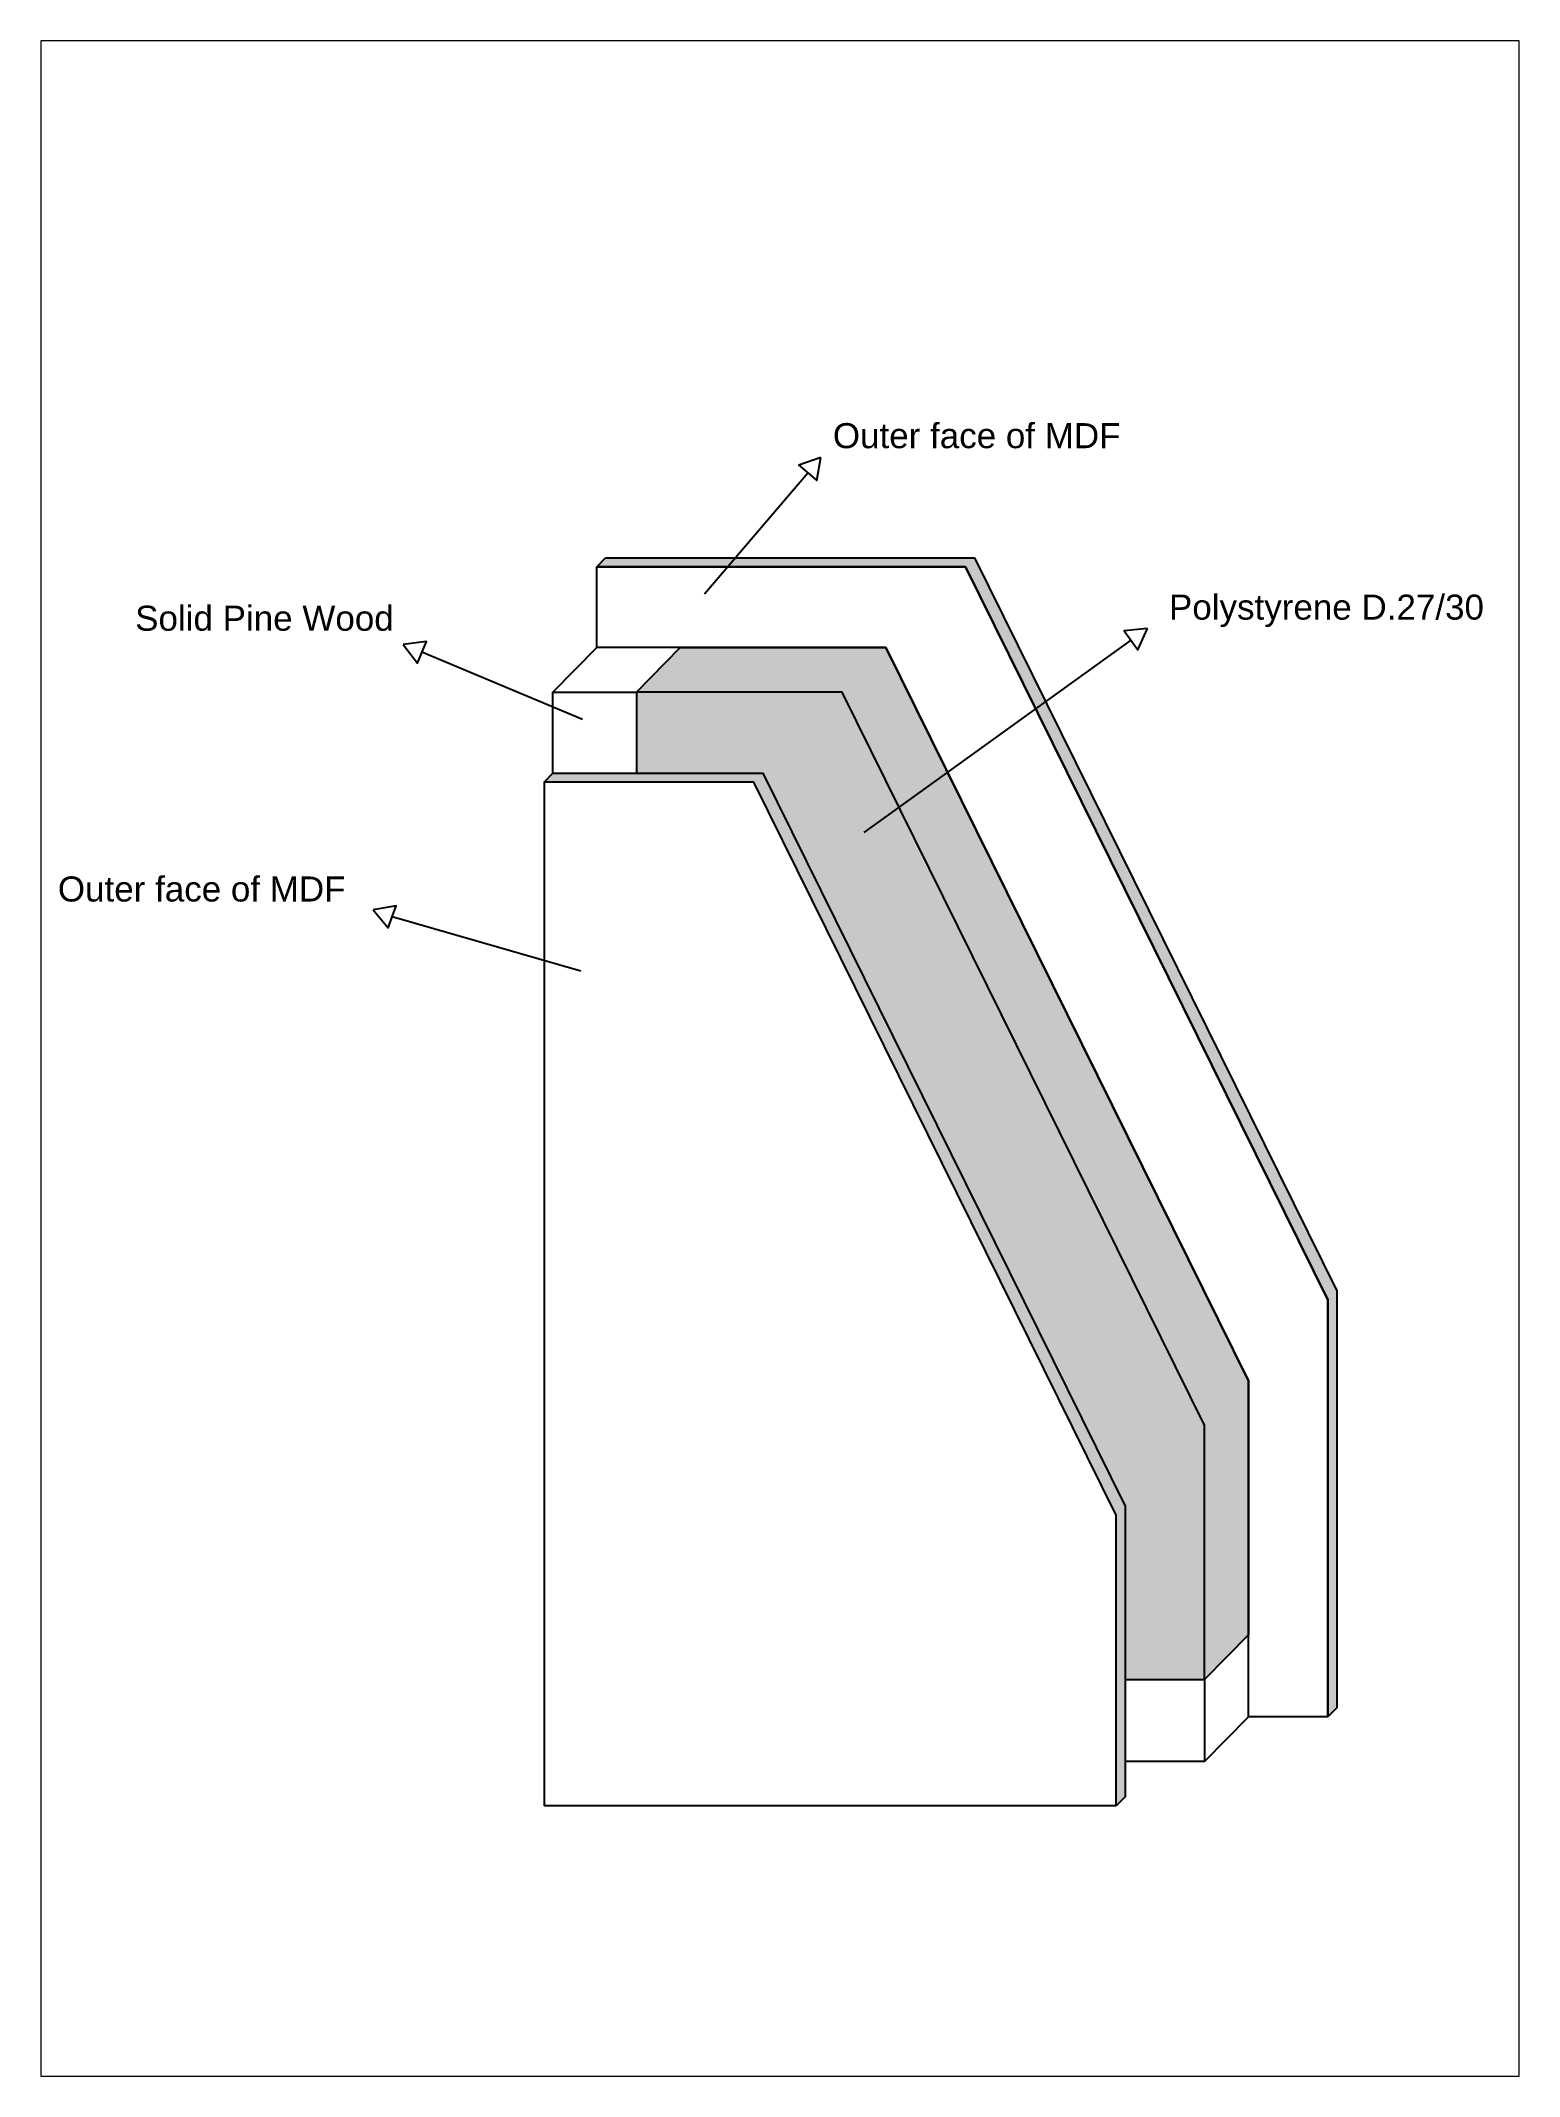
# Paper-space layout 'Presentación1 (3)' of a CAD drawing. Header units: millimetres. Extents: x 9 to 191, y 0 to 251.
# The model-space entities are those that its viewports show. They can reach past a viewport. Long polylines and large blocks are cut down to what shows.
import ezdxf

# ---------------------------------------------------------------- set-up
doc = ezdxf.new("R2010")
doc.units = ezdxf.units.MM
doc.layers.add('Capa1', color=252, linetype='Continuous')
doc.layers.add('Capa3', color=7, linetype='Continuous', plot=False)
doc.styles.get("Standard").update_dxf_attribs({"font": 'txt.shx'})
pattern_1 = [(37.5, (-182.49, 3384.66), (-0.320006, 9.788265), [0, -7.7216, 0, -8.636, 0, -8.255]), (7.5, (-182.49, 3384.66), (8.990466, 14.336502), [0, -4.1656, 0, -6.9596, 0, -2.667]), (327.5, (-188.7385, 3384.66), (15.819847, 0.028744), [0, -2.54, 0, -9.144, 0, -11.938]), (317.5, (-188.739, 3384.66), (15.27113, 4.458586), [0, -1.27, 0, -5.9944, 0, -6.858])]

msp = doc.modelspace()

# ---------------------------------------------------------------- hatches: boundary and pattern name
at = {"layer": 'Capa1'}
for points in [[(5263.084, 5484.776), (5273.734, 5495.612), (5715.508, 5495.612), (5704.858, 5484.776)], [(6139.053, 4106.697), (6139.053, 4606.416), (5704.858, 5484.776), (5715.508, 5495.612), (6149.703, 4617.252), (6149.703, 4117.533)], [(5885.472, 4000), (5885.472, 4348.413), (5451.277, 5226.773), (5200, 5226.773), (5210.65, 5237.609), (5461.927, 5237.609), (5896.122, 4359.249), (5896.122, 4010.836)]]:
    msp.add_hatch(color=256, dxfattribs=at).paths.add_polyline_path(points)
h = msp.add_hatch(dxfattribs=at)
h.set_pattern_fill('AR-SAND', color=256, scale=0.2, style=0)
h.set_pattern_definition(pattern_1)
edge = h.paths.add_edge_path()
edge.add_line((5310.65, 5334.518), (5363.084, 5387.867))
edge.add_line((5363.084, 5387.867), (5609.609, 5387.867))
edge.add_line((5609.609, 5387.867), (6043.805, 4509.507))
edge.add_line((6043.805, 4509.507), (6043.805, 4204.862))
edge.add_line((6043.805, 4204.862), (5991.371, 4151.514))
edge.add_line((5991.371, 4151.514), (5991.371, 4456.158))
edge.add_line((5991.371, 4456.158), (5557.175, 5334.518))
edge.add_line((5557.175, 5334.518), (5310.65, 5334.518))
edge.add_line((5310.65, 5334.518), (5363.084, 5387.867))
h = msp.add_hatch(dxfattribs=at)
h.set_pattern_fill('AR-SAND', color=256, scale=0.2, style=0)
h.set_pattern_definition(pattern_1)
h.paths.add_polyline_path([(5310.65, 5334.518), (5310.65, 5237.609), (5461.927, 5237.609), (5896.122, 4359.249), (5896.122, 4151.514), (5991.371, 4151.514), (5991.371, 4456.158), (5557.175, 5334.518)])

# ---------------------------------------------------------------- linework, layer by layer
for p, q in [((5392.333, 5452.488), (5515.895, 5597.341)), ((5263.084, 5484.776), (5273.734, 5495.612)), ((5273.734, 5495.612), (5715.508, 5495.612)), ((5715.508, 5495.612), (6149.703, 4617.252)), ((5704.858, 5484.776), (5263.084, 5484.776)), ((6139.053, 4606.416), (5704.858, 5484.776)), ((5583.616, 5166.345), (5903.214, 5396.685)), ((5246.14, 5301.598), (5053.669, 5382.336)), ((5210.65, 5334.518), (5263.084, 5387.867)), ((5210.65, 5237.609), (5210.65, 5334.518)), ((5210.65, 5334.518), (5310.65, 5334.518)), ((5200, 5226.773), (5200, 4000)), ((5243.821, 5000.12), (5018.083, 5065.423)), ((6149.703, 4617.252), (6149.703, 4117.533)), ((6139.053, 4106.697), (6139.053, 4606.416)), ((5991.371, 4151.514), (5991.371, 4053.349)), ((5991.371, 4053.349), (6043.805, 4106.697)), ((6149.703, 4117.533), (6139.053, 4106.697)), ((5991.371, 4053.349), (5896.122, 4053.349)), ((5885.472, 4000), (5200, 4000))]:
    msp.add_line(p, q)
for points in [[(5531.668, 5615.832), (5505.219, 5606.448), (5526.571, 5588.235)], [(6139.053, 4106.697), (6043.805, 4106.697), (6043.805, 4509.507), (5609.609, 5387.867), (5263.084, 5387.867), (5263.084, 5484.776), (5704.858, 5484.776), (6139.053, 4606.416)], [(5031.256, 5391.737), (5048.241, 5369.396), (5059.097, 5395.276)], [(5922.946, 5410.875), (5895.021, 5408.077), (5911.407, 5385.292)], [(5885.472, 4000), (5885.472, 4348.413), (5451.277, 5226.773), (5200, 5226.773), (5210.65, 5237.609), (5461.927, 5237.609), (5896.122, 4359.249), (5896.122, 4010.836)], [(4995.217, 5073.659), (5013.328, 5052.221), (5022.838, 5078.625)]]:
    msp.add_lwpolyline(points, close=True)
for points in [[(5310.65, 5334.518), (5363.084, 5387.867), (5609.609, 5387.867), (6043.805, 4509.507), (6043.805, 4204.862), (5991.371, 4151.514), (5991.371, 4456.158), (5557.175, 5334.518), (5310.65, 5334.518), (5363.084, 5387.867)], [(5310.65, 5334.518), (5310.65, 5237.609), (5461.927, 5237.609), (5896.122, 4359.249), (5896.122, 4151.514), (5991.371, 4151.514), (5991.371, 4456.158), (5557.175, 5334.518), (5310.65, 5334.518)]]:
    msp.add_lwpolyline(points)

# ---------------------------------------------------------------- texts
at = {"char_height": 30, "attachment_point": 1}
for s, insert, width in [('{\\fArial|b0|i0|c0|p34;Outer face of MDF}', (5545.941, 5656.86), 427.02956), ('{\\fArial|b0|i0|c0|p34;Solid Pine Wood}', (4710.032, 5438.157), 334.63112), ('{\\fArial|b0|i0|c0|p34;Polystyrene D.27/30}', (5948.676, 5451.445), 480.78931), ('{\\fArial|b0|i0|c0|p34;Outer face of MDF}', (4617.466, 5113.693), 427.02956)]:
    msp.add_mtext(s, dxfattribs=dict(at, insert=insert, width=width))

psp = doc.layouts.new('Presentación1 (3)')

# ---------------------------------------------------------------- viewports
at = {"layer": 'Capa3'}
psp.add_viewport(center=(99.73, 125.68), size=(181.87, 250.405), view_center_point=(5482.618, 4895.545), view_height=2438.9749, dxfattribs=at)

doc.saveas('drawing.dxf')
